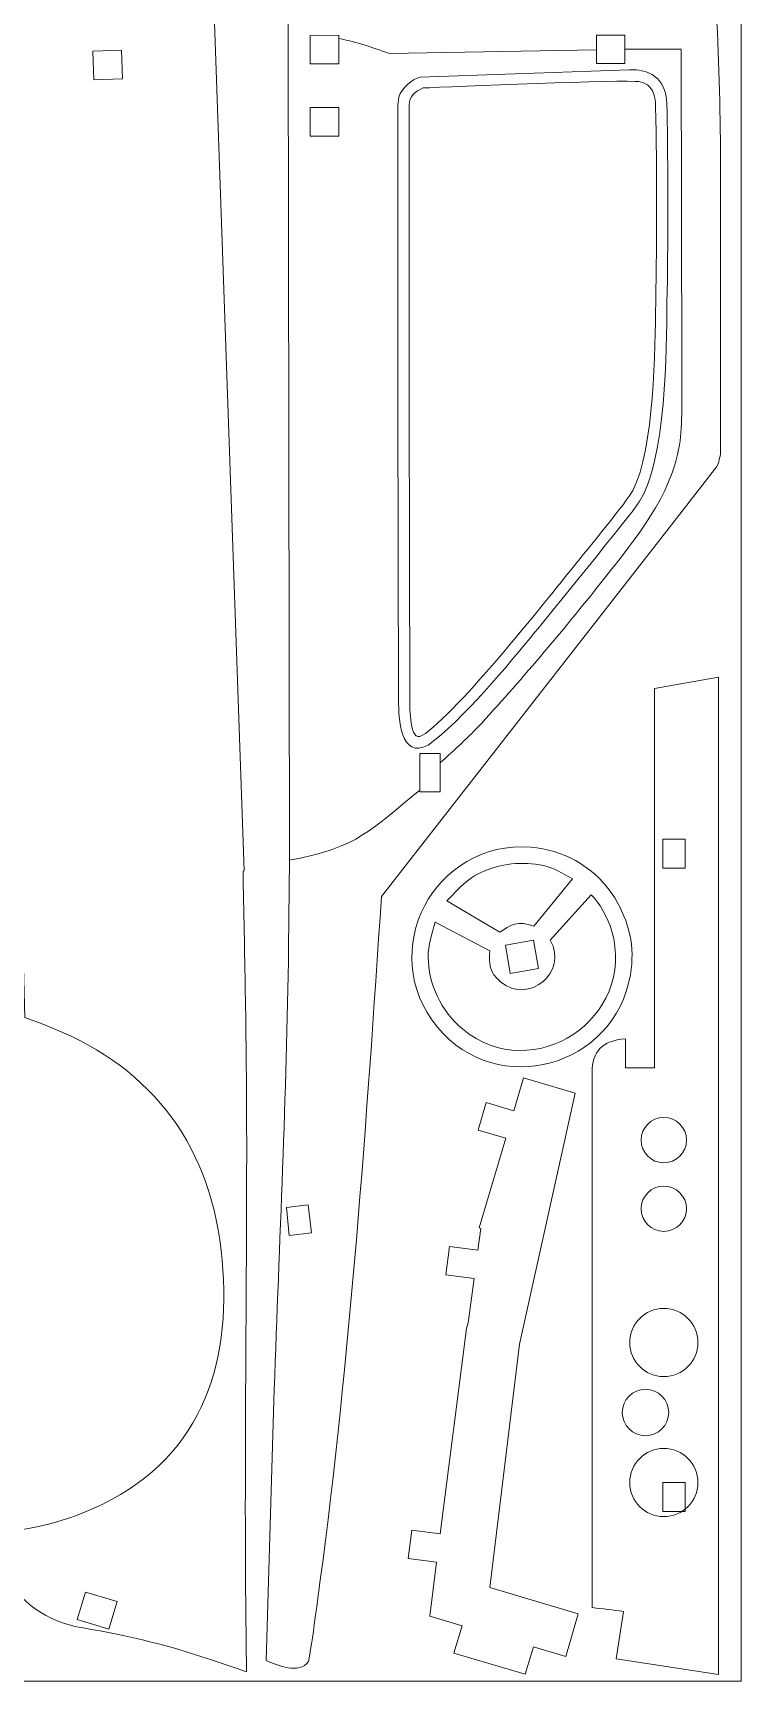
# Model space of a CAD drawing. Header units: centimetres. Extents: x -107 to 69, y -18 to 12.
# Drawn here: x -31.77 to -24.34, y -17.43 to -0.14 of the extents above; entities that cross this region are included whole.
import ezdxf

# ---------------------------------------------------------------- set-up
doc = ezdxf.new("R2010")
doc.units = ezdxf.units.CM
doc.header["$MEASUREMENT"] = 0
doc.layers.add('Camada 1', color=7, linetype='Continuous')

msp = doc.modelspace()

# ---------------------------------------------------------------- linework, layer by layer
at = {"layer": 'Camada 1', "color": 1, "lineweight": 0}
msp.add_lwpolyline([(-45.34275, -17.42933), (-24.34275, -17.42933), (-24.34275, 12.27067), (-45.34275, 12.27067), (-45.34275, -17.42933)], close=True, dxfattribs=at)
at = {"layer": 'Camada 1', "color": 250, "lineweight": 9}
for points, knots in [([(-28.11661, -9.19909), (-28.27163, -11.54339), (-28.44783, -14.06089), (-28.76199, -16.39667), (-28.76199, -16.39667), (-28.77396, -16.48562), (-28.86774, -17.20111), (-28.88306, -17.22454), (-28.88306, -17.22454), (-28.97496, -17.365), (-29.2086, -17.26183), (-29.32767, -17.21323), (-29.32767, -17.21323), (-29.32767, -17.21323), (-29.24125, -14.37172), (-29.24125, -14.37172), (-29.24125, -14.37172), (-29.18803, -12.82484), (-29.11278, -11.28432), (-29.09093, -9.7354), (-29.09093, -9.7354), (-29.09093, -9.7354), (-29.08217, -8.81556), (-29.08217, -8.81556), (-29.08217, -8.81556), (-29.08217, -8.81556), (-29.09466, -0.13449), (-29.09466, -0.13449), (-29.09466, -0.13449), (-29.09466, -0.13449), (-29.11139, 11.59908), (-29.11139, 11.59908), (-29.11139, 11.59908), (-28.80297, 11.66852), (-28.57265, 11.67234), (-28.42208, 11.3434), (-28.42208, 11.3434), (-28.36376, 11.21601), (-28.23672, 10.55221), (-28.20522, 10.40029), (-28.20522, 10.40029), (-28.0596, 9.69799), (-27.89983, 8.91748), (-27.78668, 8.20872), (-27.78668, 8.20872), (-27.73367, 7.87664), (-27.70251, 7.43598), (-27.5078, 7.15417), (-27.5078, 7.15417), (-26.91199, 6.3046), (-26.30005, 5.5084), (-25.64273, 4.70404), (-25.64273, 4.70404), (-25.37101, 4.37155), (-24.97556, 3.96867), (-24.85474, 3.53601), (-24.85474, 3.53601), (-24.85474, 3.53601), (-24.81606, 3.3887), (-24.81606, 3.3887), (-24.81606, 3.3887), (-24.81606, 3.3887), (-24.67405, 1.18707), (-24.67405, 1.18707), (-24.67405, 1.18707), (-24.67405, 1.18707), (-24.61076, 0.27258), (-24.61076, 0.27258), (-24.61076, 0.27258), (-24.58205, -0.25685), (-24.56218, -0.82245), (-24.55823, -1.35239), (-24.55823, -1.35239), (-24.55823, -1.35239), (-24.55784, -4.54563), (-24.55784, -4.54563), (-24.55784, -4.54563), (-24.56261, -4.58281), (-24.5773, -4.65257), (-24.59798, -4.68531), (-24.59798, -4.68531), (-24.59798, -4.68531), (-24.96082, -5.15567), (-24.96082, -5.15567), (-24.96082, -5.15567), (-24.96082, -5.15567), (-28.11661, -9.19909), (-28.11661, -9.19909)], [0, 0, 0, 0, 0.04347826, 0.04347826, 0.04347826, 0.04347826, 0.08695652, 0.08695652, 0.08695652, 0.08695652, 0.13043478, 0.13043478, 0.13043478, 0.13043478, 0.17391304, 0.17391304, 0.17391304, 0.17391304, 0.2173913, 0.2173913, 0.2173913, 0.2173913, 0.26086957, 0.26086957, 0.26086957, 0.26086957, 0.30434783, 0.30434783, 0.30434783, 0.30434783, 0.34782609, 0.34782609, 0.34782609, 0.34782609, 0.39130435, 0.39130435, 0.39130435, 0.39130435, 0.43478261, 0.43478261, 0.43478261, 0.43478261, 0.47826087, 0.47826087, 0.47826087, 0.47826087, 0.52173913, 0.52173913, 0.52173913, 0.52173913, 0.56521739, 0.56521739, 0.56521739, 0.56521739, 0.60869565, 0.60869565, 0.60869565, 0.60869565, 0.65217391, 0.65217391, 0.65217391, 0.65217391, 0.69565217, 0.69565217, 0.69565217, 0.69565217, 0.73913043, 0.73913043, 0.73913043, 0.73913043, 0.7826087, 0.7826087, 0.7826087, 0.7826087, 0.82608696, 0.82608696, 0.82608696, 0.82608696, 0.86956522, 0.86956522, 0.86956522, 0.86956522, 0.91304348, 0.91304348, 0.91304348, 0.91304348, 1, 1, 1, 1]), ([(-29.55883, -8.92971), (-29.55883, -8.92971), (-29.56893, -8.93006), (-29.56893, -8.93006), (-29.56893, -8.93006), (-29.55338, -9.77885), (-29.53386, -10.62235), (-29.53146, -11.47113), (-29.53146, -11.47113), (-29.52685, -13.10509), (-29.55294, -14.74324), (-29.54248, -16.37694), (-29.54248, -16.37694), (-29.54248, -16.37694), (-29.53328, -17.33127), (-29.53328, -17.33127), (-29.53328, -17.33127), (-30.06357, -17.14693), (-30.45912, -17.01973), (-31.01488, -16.91367), (-31.01488, -16.91367), (-31.30724, -16.85788), (-31.44, -16.85905), (-31.6851, -16.71267), (-31.6851, -16.71267), (-31.98351, -16.53444), (-32.17813, -16.19391), (-32.35465, -15.9096), (-32.35465, -15.9096), (-31.85461, -15.84044), (-31.51294, -15.80008), (-31.04719, -15.57574), (-31.04719, -15.57574), (-29.97056, -15.05716), (-29.66871, -14.03103), (-29.79883, -12.90802), (-29.79883, -12.90802), (-29.93364, -11.7446), (-30.58108, -10.94205), (-31.67703, -10.53525), (-31.67703, -10.53525), (-31.67703, -10.53525), (-31.85859, -10.46877), (-31.85859, -10.46877), (-31.85859, -10.46877), (-31.85859, -10.46877), (-32.19669, 2.20154), (-32.19669, 2.20154), (-32.19669, 2.20154), (-31.84677, 2.33509), (-31.65096, 2.40472), (-31.34964, 2.64454), (-31.34964, 2.64454), (-30.52635, 3.29976), (-30.33943, 4.3766), (-30.50965, 5.3668), (-30.50965, 5.3668), (-30.66669, 6.28036), (-31.16128, 6.83392), (-32.01853, 7.16802), (-32.01853, 7.16802), (-32.01853, 7.16802), (-32.2091, 7.24112), (-32.2091, 7.24112), (-32.2091, 7.24112), (-32.2091, 7.24112), (-32.16201, 10.92004), (-32.16201, 10.92004), (-32.16201, 10.92004), (-32.16201, 10.92004), (-30.27129, 11.4726), (-30.27129, 11.4726), (-30.27129, 11.4726), (-30.27129, 11.4726), (-29.55883, -8.92971), (-29.55883, -8.92971)], [0, 0, 0, 0, 0.05, 0.05, 0.05, 0.05, 0.1, 0.1, 0.1, 0.1, 0.15, 0.15, 0.15, 0.15, 0.2, 0.2, 0.2, 0.2, 0.25, 0.25, 0.25, 0.25, 0.3, 0.3, 0.3, 0.3, 0.35, 0.35, 0.35, 0.35, 0.4, 0.4, 0.4, 0.4, 0.45, 0.45, 0.45, 0.45, 0.5, 0.5, 0.5, 0.5, 0.55, 0.55, 0.55, 0.55, 0.6, 0.6, 0.6, 0.6, 0.65, 0.65, 0.65, 0.65, 0.7, 0.7, 0.7, 0.7, 0.75, 0.75, 0.75, 0.75, 0.8, 0.8, 0.8, 0.8, 0.85, 0.85, 0.85, 0.85, 0.9, 0.9, 0.9, 0.9, 1, 1, 1, 1]), ([(-28.77456, -0.16126), (-28.77456, -0.16126), (-28.86351, -0.16225), (-28.86351, -0.16225), (-28.86351, -0.16225), (-28.86351, -0.16225), (-28.86314, -0.46229), (-28.86314, -0.46229), (-28.86314, -0.46229), (-28.86314, -0.46229), (-28.56306, -0.46188), (-28.56306, -0.46188), (-28.56306, -0.46188), (-28.56306, -0.46188), (-28.56344, -0.16183), (-28.56344, -0.16183), (-28.56344, -0.16183), (-28.56344, -0.16183), (-28.77456, -0.16126), (-28.77456, -0.16126)], [0, 0, 0, 0, 0.16666667, 0.16666667, 0.16666667, 0.16666667, 0.33333333, 0.33333333, 0.33333333, 0.33333333, 0.5, 0.5, 0.5, 0.5, 0.66666667, 0.66666667, 0.66666667, 0.66666667, 1, 1, 1, 1]), ([(-25.56071, -0.30735), (-25.56071, -0.30735), (-25.56107, -0.15821), (-25.56107, -0.15821), (-25.56107, -0.15821), (-25.56107, -0.15821), (-25.8612, -0.15859), (-25.8612, -0.15859), (-25.8612, -0.15859), (-25.8612, -0.15859), (-25.86079, -0.45876), (-25.86079, -0.45876), (-25.86079, -0.45876), (-25.86079, -0.45876), (-25.5606, -0.45832), (-25.5606, -0.45832), (-25.5606, -0.45832), (-25.5606, -0.45832), (-25.56071, -0.30735), (-25.56071, -0.30735)], [0, 0, 0, 0, 0.16666667, 0.16666667, 0.16666667, 0.16666667, 0.33333333, 0.33333333, 0.33333333, 0.33333333, 0.5, 0.5, 0.5, 0.5, 0.66666667, 0.66666667, 0.66666667, 0.66666667, 1, 1, 1, 1]), ([(-30.83526, -0.61664), (-30.83526, -0.61664), (-30.84572, -0.31671), (-30.84572, -0.31671), (-30.84572, -0.31671), (-30.84572, -0.31671), (-31.14565, -0.32719), (-31.14565, -0.32719), (-31.14565, -0.32719), (-31.14565, -0.32719), (-31.13517, -0.62712), (-31.13517, -0.62712), (-31.13517, -0.62712), (-31.13517, -0.62712), (-30.83526, -0.61664), (-30.83526, -0.61664)], [0, 0, 0, 0, 0.2, 0.2, 0.2, 0.2, 0.4, 0.4, 0.4, 0.4, 0.6, 0.6, 0.6, 0.6, 1, 1, 1, 1]), ([(-27.67993, -0.71411), (-27.76374, -0.75321), (-27.82268, -0.79893), (-27.8267, -0.89404), (-27.8267, -0.89404), (-27.8267, -0.89404), (-27.82427, -4.01969), (-27.82427, -4.01969), (-27.82427, -4.01969), (-27.82427, -4.01969), (-27.81831, -7.14533), (-27.81831, -7.14533), (-27.81831, -7.14533), (-27.81787, -7.19818), (-27.82395, -7.59046), (-27.69137, -7.50971), (-27.69137, -7.50971), (-27.3305, -7.28994), (-26.29789, -5.98104), (-26.06548, -5.69332), (-26.06548, -5.69332), (-25.95948, -5.56209), (-25.5397, -5.05375), (-25.47929, -4.93815), (-25.47929, -4.93815), (-25.24866, -4.49675), (-25.24691, -3.44464), (-25.23857, -2.96667), (-25.23857, -2.96667), (-25.2262, -2.25843), (-25.22364, -1.61849), (-25.23994, -0.90845), (-25.23994, -0.90845), (-25.24273, -0.78667), (-25.2673, -0.67479), (-25.41466, -0.64781), (-25.41466, -0.64781), (-25.54492, -0.62397), (-27.39491, -0.70258), (-27.67993, -0.71411)], [0, 0, 0, 0, 0.09090909, 0.09090909, 0.09090909, 0.09090909, 0.18181818, 0.18181818, 0.18181818, 0.18181818, 0.27272727, 0.27272727, 0.27272727, 0.27272727, 0.36363636, 0.36363636, 0.36363636, 0.36363636, 0.45454545, 0.45454545, 0.45454545, 0.45454545, 0.54545455, 0.54545455, 0.54545455, 0.54545455, 0.63636364, 0.63636364, 0.63636364, 0.63636364, 0.72727273, 0.72727273, 0.72727273, 0.72727273, 0.81818182, 0.81818182, 0.81818182, 0.81818182, 1, 1, 1, 1]), ([(-28.56437, -0.91797), (-28.56437, -0.91797), (-28.86447, -0.91837), (-28.86447, -0.91837), (-28.86447, -0.91837), (-28.86447, -0.91837), (-28.86403, -1.21848), (-28.86403, -1.21848), (-28.86403, -1.21848), (-28.86403, -1.21848), (-28.56396, -1.21807), (-28.56396, -1.21807), (-28.56396, -1.21807), (-28.56396, -1.21807), (-28.56437, -0.91797), (-28.56437, -0.91797)], [0, 0, 0, 0, 0.2, 0.2, 0.2, 0.2, 0.4, 0.4, 0.4, 0.4, 0.6, 0.6, 0.6, 0.6, 1, 1, 1, 1]), ([(-25.65437, -17.19546), (-25.65437, -17.19546), (-24.57936, -17.36233), (-24.57936, -17.36233), (-24.57936, -17.36233), (-24.57936, -17.36233), (-24.57936, -6.89637), (-24.57936, -6.89637), (-24.57936, -6.89637), (-24.57936, -6.89637), (-25.25223, -7.01558), (-25.25223, -7.01558), (-25.25223, -7.01558), (-25.25223, -7.01558), (-25.25223, -10.995), (-25.25223, -10.995), (-25.25223, -10.995), (-25.25223, -10.995), (-25.55583, -10.995), (-25.55583, -10.995), (-25.55583, -10.995), (-25.55583, -10.995), (-25.55583, -10.6914), (-25.55583, -10.6914), (-25.55583, -10.6914), (-25.80169, -10.70752), (-25.90614, -10.8303), (-25.90614, -11.0417), (-25.90614, -11.0417), (-25.90614, -11.0417), (-25.90614, -16.65895), (-25.90614, -16.65895), (-25.90614, -16.65895), (-25.79607, -16.67132), (-25.68679, -16.68218), (-25.57733, -16.69917), (-25.57733, -16.69917), (-25.57733, -16.69917), (-25.65437, -17.19546), (-25.65437, -17.19546)], [0, 0, 0, 0, 0.09090909, 0.09090909, 0.09090909, 0.09090909, 0.18181818, 0.18181818, 0.18181818, 0.18181818, 0.27272727, 0.27272727, 0.27272727, 0.27272727, 0.36363636, 0.36363636, 0.36363636, 0.36363636, 0.45454545, 0.45454545, 0.45454545, 0.45454545, 0.54545455, 0.54545455, 0.54545455, 0.54545455, 0.63636364, 0.63636364, 0.63636364, 0.63636364, 0.72727273, 0.72727273, 0.72727273, 0.72727273, 0.81818182, 0.81818182, 0.81818182, 0.81818182, 1, 1, 1, 1]), ([(-27.5013, -7.79603), (-27.5013, -7.79603), (-27.50139, -7.69813), (-27.50139, -7.69813), (-27.50139, -7.69813), (-27.50139, -7.69813), (-27.71406, -7.69845), (-27.71406, -7.69845), (-27.71406, -7.69845), (-27.71406, -7.69845), (-27.71532, -8.09983), (-27.71532, -8.09983), (-27.71532, -8.09983), (-27.71532, -8.09983), (-27.50085, -8.09952), (-27.50085, -8.09952), (-27.50085, -8.09952), (-27.50085, -8.09952), (-27.5013, -7.79603), (-27.5013, -7.79603)], [0, 0, 0, 0, 0.16666667, 0.16666667, 0.16666667, 0.16666667, 0.33333333, 0.33333333, 0.33333333, 0.33333333, 0.5, 0.5, 0.5, 0.5, 0.66666667, 0.66666667, 0.66666667, 0.66666667, 1, 1, 1, 1]), ([(-25.66884, -9.21018), (-25.51787, -9.46611), (-25.45305, -9.71968), (-25.50383, -10.01786), (-25.50383, -10.01786), (-25.66994, -10.99336), (-26.90121, -11.32711), (-27.52936, -10.56701), (-27.52936, -10.56701), (-28.18103, -9.77844), (-27.56618, -8.59869), (-26.54657, -8.68085), (-26.54657, -8.68085), (-26.21525, -8.70755), (-25.91258, -8.87448), (-25.71527, -9.14238), (-25.71527, -9.14238), (-25.71527, -9.14238), (-25.66884, -9.21018), (-25.66884, -9.21018)], [0, 0, 0, 0, 0.16666667, 0.16666667, 0.16666667, 0.16666667, 0.33333333, 0.33333333, 0.33333333, 0.33333333, 0.5, 0.5, 0.5, 0.5, 0.66666667, 0.66666667, 0.66666667, 0.66666667, 1, 1, 1, 1]), ([(-24.93015, -8.59542), (-24.93015, -8.59542), (-24.93015, -8.89902), (-24.93015, -8.89902), (-24.93015, -8.89902), (-24.93015, -8.89902), (-25.16368, -8.89902), (-25.16368, -8.89902), (-25.16368, -8.89902), (-25.16368, -8.89902), (-25.16368, -8.59542), (-25.16368, -8.59542), (-25.16368, -8.59542), (-25.16368, -8.59542), (-24.93015, -8.59542), (-24.93015, -8.59542)], [0, 0, 0, 0, 0.2, 0.2, 0.2, 0.2, 0.4, 0.4, 0.4, 0.4, 0.6, 0.6, 0.6, 0.6, 1, 1, 1, 1]), ([(-26.11272, -9.01175), (-26.11272, -9.01175), (-26.51604, -9.51002), (-26.51604, -9.51002), (-26.51604, -9.51002), (-26.68382, -9.44535), (-26.76445, -9.49686), (-26.87499, -9.57331), (-26.87499, -9.57331), (-26.87499, -9.57331), (-27.42934, -9.24391), (-27.42934, -9.24391), (-27.42934, -9.24391), (-27.2563, -9.05957), (-27.16472, -8.95815), (-26.90977, -8.886), (-26.90977, -8.886), (-26.71116, -8.82979), (-26.45203, -8.83456), (-26.26483, -8.92753), (-26.26483, -8.92753), (-26.26483, -8.92753), (-26.11272, -9.01175), (-26.11272, -9.01175)], [0, 0, 0, 0, 0.14285714, 0.14285714, 0.14285714, 0.14285714, 0.28571429, 0.28571429, 0.28571429, 0.28571429, 0.42857143, 0.42857143, 0.42857143, 0.42857143, 0.57142857, 0.57142857, 0.57142857, 0.57142857, 0.71428571, 0.71428571, 0.71428571, 0.71428571, 1, 1, 1, 1]), ([(-26.34524, -9.65633), (-26.34524, -9.65633), (-25.91689, -9.17881), (-25.91689, -9.17881), (-25.91689, -9.17881), (-25.82954, -9.25529), (-25.73392, -9.4371), (-25.70052, -9.55207), (-25.70052, -9.55207), (-25.4321, -10.47589), (-26.52504, -11.19863), (-27.26688, -10.58679), (-27.26688, -10.58679), (-27.49088, -10.40205), (-27.62229, -10.11963), (-27.62649, -9.82969), (-27.62649, -9.82969), (-27.6282, -9.71207), (-27.58492, -9.58234), (-27.55421, -9.46751), (-27.55421, -9.46751), (-27.55421, -9.46751), (-26.98026, -9.7683), (-26.98026, -9.7683), (-26.98026, -9.7683), (-26.98635, -9.89695), (-26.98786, -9.99252), (-26.86779, -10.09252), (-26.86779, -10.09252), (-26.57395, -10.33726), (-26.15252, -9.99409), (-26.34524, -9.65633)], [0, 0, 0, 0, 0.11111111, 0.11111111, 0.11111111, 0.11111111, 0.22222222, 0.22222222, 0.22222222, 0.22222222, 0.33333333, 0.33333333, 0.33333333, 0.33333333, 0.44444444, 0.44444444, 0.44444444, 0.44444444, 0.55555556, 0.55555556, 0.55555556, 0.55555556, 0.66666667, 0.66666667, 0.66666667, 0.66666667, 0.77777778, 0.77777778, 0.77777778, 0.77777778, 1, 1, 1, 1]), ([(-26.81637, -9.70826), (-26.81637, -9.70826), (-26.76425, -10.0038), (-26.76425, -10.0038), (-26.76425, -10.0038), (-26.76425, -10.0038), (-26.46871, -9.95169), (-26.46871, -9.95169), (-26.46871, -9.95169), (-26.46871, -9.95169), (-26.52082, -9.65614), (-26.52082, -9.65614), (-26.52082, -9.65614), (-26.52082, -9.65614), (-26.81637, -9.70826), (-26.81637, -9.70826)], [0, 0, 0, 0, 0.2, 0.2, 0.2, 0.2, 0.4, 0.4, 0.4, 0.4, 0.6, 0.6, 0.6, 0.6, 1, 1, 1, 1]), ([(-26.72735, -11.44559), (-26.72735, -11.44559), (-26.62404, -11.10054), (-26.62404, -11.10054), (-26.62404, -11.10054), (-26.62404, -11.10054), (-26.08326, -11.26021), (-26.08326, -11.26021), (-26.08326, -11.26021), (-26.08326, -11.26021), (-26.66923, -13.89359), (-26.66923, -13.89359), (-26.66923, -13.89359), (-26.66923, -13.89359), (-26.97795, -16.44956), (-26.97795, -16.44956), (-26.97795, -16.44956), (-26.97795, -16.44956), (-26.05053, -16.72339), (-26.05053, -16.72339), (-26.05053, -16.72339), (-26.05053, -16.72339), (-26.18257, -17.17059), (-26.18257, -17.17059), (-26.18257, -17.17059), (-26.18257, -17.17059), (-26.52223, -17.07031), (-26.52223, -17.07031), (-26.52223, -17.07031), (-26.52223, -17.07031), (-26.60722, -17.35813), (-26.60722, -17.35813), (-26.60722, -17.35813), (-26.60722, -17.35813), (-27.35536, -17.13723), (-27.35536, -17.13723), (-27.35536, -17.13723), (-27.35536, -17.13723), (-27.27037, -16.84941), (-27.27037, -16.84941), (-27.27037, -16.84941), (-27.27037, -16.84941), (-27.61007, -16.74912), (-27.61007, -16.74912), (-27.61007, -16.74912), (-27.61007, -16.74912), (-27.53734, -16.18223), (-27.53734, -16.18223), (-27.53734, -16.18223), (-27.53734, -16.18223), (-27.83497, -16.14402), (-27.83497, -16.14402), (-27.83497, -16.14402), (-27.83497, -16.14402), (-27.79679, -15.84635), (-27.79679, -15.84635), (-27.79679, -15.84635), (-27.79679, -15.84635), (-27.49913, -15.88455), (-27.49913, -15.88455), (-27.49913, -15.88455), (-27.49913, -15.88455), (-27.22272, -13.73017), (-27.22272, -13.73017), (-27.22272, -13.73017), (-27.22272, -13.73017), (-27.20495, -13.66997), (-27.20495, -13.66997), (-27.20495, -13.66997), (-27.20495, -13.66997), (-27.14356, -13.20676), (-27.14356, -13.20676), (-27.14356, -13.20676), (-27.14356, -13.20676), (-27.44105, -13.16732), (-27.44105, -13.16732), (-27.44105, -13.16732), (-27.44105, -13.16732), (-27.40164, -12.86982), (-27.40164, -12.86982), (-27.40164, -12.86982), (-27.40164, -12.86982), (-27.10412, -12.90926), (-27.10412, -12.90926), (-27.10412, -12.90926), (-27.10412, -12.90926), (-27.07381, -12.68044), (-27.07381, -12.68044), (-27.07381, -12.68044), (-27.07381, -12.68044), (-27.09049, -12.67552), (-27.09049, -12.67552), (-27.09049, -12.67552), (-27.09049, -12.67552), (-26.81233, -11.73341), (-26.81233, -11.73341), (-26.81233, -11.73341), (-26.81233, -11.73341), (-27.10159, -11.648), (-27.10159, -11.648), (-27.10159, -11.648), (-27.10159, -11.648), (-27.01661, -11.36018), (-27.01661, -11.36018), (-27.01661, -11.36018), (-27.01661, -11.36018), (-26.72735, -11.44559), (-26.72735, -11.44559)], [0, 0, 0, 0, 0.03571429, 0.03571429, 0.03571429, 0.03571429, 0.07142857, 0.07142857, 0.07142857, 0.07142857, 0.10714286, 0.10714286, 0.10714286, 0.10714286, 0.14285714, 0.14285714, 0.14285714, 0.14285714, 0.17857143, 0.17857143, 0.17857143, 0.17857143, 0.21428571, 0.21428571, 0.21428571, 0.21428571, 0.25, 0.25, 0.25, 0.25, 0.28571429, 0.28571429, 0.28571429, 0.28571429, 0.32142857, 0.32142857, 0.32142857, 0.32142857, 0.35714286, 0.35714286, 0.35714286, 0.35714286, 0.39285714, 0.39285714, 0.39285714, 0.39285714, 0.42857143, 0.42857143, 0.42857143, 0.42857143, 0.46428571, 0.46428571, 0.46428571, 0.46428571, 0.5, 0.5, 0.5, 0.5, 0.53571429, 0.53571429, 0.53571429, 0.53571429, 0.57142857, 0.57142857, 0.57142857, 0.57142857, 0.60714286, 0.60714286, 0.60714286, 0.60714286, 0.64285714, 0.64285714, 0.64285714, 0.64285714, 0.67857143, 0.67857143, 0.67857143, 0.67857143, 0.71428571, 0.71428571, 0.71428571, 0.71428571, 0.75, 0.75, 0.75, 0.75, 0.78571429, 0.78571429, 0.78571429, 0.78571429, 0.82142857, 0.82142857, 0.82142857, 0.82142857, 0.85714286, 0.85714286, 0.85714286, 0.85714286, 0.89285714, 0.89285714, 0.89285714, 0.89285714, 0.92857143, 0.92857143, 0.92857143, 0.92857143, 1, 1, 1, 1]), ([(-29.11458, -12.45992), (-29.11458, -12.45992), (-29.08452, -12.75422), (-29.08452, -12.75422), (-29.08452, -12.75422), (-29.08452, -12.75422), (-28.85202, -12.728), (-28.85202, -12.728), (-28.85202, -12.728), (-28.85202, -12.728), (-28.88467, -12.43409), (-28.88467, -12.43409), (-28.88467, -12.43409), (-28.88467, -12.43409), (-29.11458, -12.45992), (-29.11458, -12.45992)], [0, 0, 0, 0, 0.2, 0.2, 0.2, 0.2, 0.4, 0.4, 0.4, 0.4, 0.6, 0.6, 0.6, 0.6, 1, 1, 1, 1]), ([(-25.16341, -15.34665), (-25.16341, -15.34665), (-24.92987, -15.34665), (-24.92987, -15.34665), (-24.92987, -15.34665), (-24.92987, -15.34665), (-24.92987, -15.65025), (-24.92987, -15.65025), (-24.92987, -15.65025), (-24.92987, -15.65025), (-25.16341, -15.65025), (-25.16341, -15.65025), (-25.16341, -15.65025), (-25.16341, -15.65025), (-25.16341, -15.34665), (-25.16341, -15.34665)], [0, 0, 0, 0, 0.2, 0.2, 0.2, 0.2, 0.4, 0.4, 0.4, 0.4, 0.6, 0.6, 0.6, 0.6, 1, 1, 1, 1]), ([(-31.30803, -16.7852), (-31.30803, -16.7852), (-30.97612, -16.88422), (-30.97612, -16.88422), (-30.97612, -16.88422), (-30.97612, -16.88422), (-30.89035, -16.59631), (-30.89035, -16.59631), (-30.89035, -16.59631), (-30.89035, -16.59631), (-31.22218, -16.49731), (-31.22218, -16.49731), (-31.22218, -16.49731), (-31.22218, -16.49731), (-31.30803, -16.7852), (-31.30803, -16.7852)], [0, 0, 0, 0, 0.2, 0.2, 0.2, 0.2, 0.4, 0.4, 0.4, 0.4, 0.6, 0.6, 0.6, 0.6, 1, 1, 1, 1])]:
    msp.add_open_spline(points, degree=3, knots=knots, dxfattribs=at)
at = {"layer": 'Camada 1', "color": 140, "lineweight": 9}
for points in [[(-28.56348, -0.19497), (-28.34913, -0.23945), (-28.24281, -0.27717), (-28.03256, -0.35393)], [(-28.03248, -0.35382), (-28.03248, -0.35382), (-25.861, -0.31299), (-25.861, -0.31299)], [(-27.71535, -8.08084), (-28.20954, -8.48512), (-28.36112, -8.68849), (-29.08217, -8.81556)]]:
    msp.add_open_spline(points, degree=3, dxfattribs=at)
for points, knots in [([(-25.56071, -0.30735), (-25.56071, -0.30735), (-24.97259, -0.30649), (-24.97259, -0.30649), (-24.97259, -0.30649), (-24.97259, -0.30649), (-24.96496, -3.72471), (-24.96496, -3.72471), (-24.96496, -3.72471), (-24.96586, -3.92157), (-24.95572, -4.2525), (-24.98885, -4.45793), (-24.98885, -4.45793), (-25.07666, -5.00239), (-25.44606, -5.43773), (-25.77612, -5.85748), (-25.77612, -5.85748), (-26.17208, -6.36103), (-26.63461, -6.9102), (-27.0641, -7.37757), (-27.0641, -7.37757), (-27.20209, -7.52771), (-27.35043, -7.65822), (-27.5013, -7.79603)], [0, 0, 0, 0, 0.14285714, 0.14285714, 0.14285714, 0.14285714, 0.28571429, 0.28571429, 0.28571429, 0.28571429, 0.42857143, 0.42857143, 0.42857143, 0.42857143, 0.57142857, 0.57142857, 0.57142857, 0.57142857, 0.71428571, 0.71428571, 0.71428571, 0.71428571, 1, 1, 1, 1]), ([(-27.62605, -7.60873), (-27.27344, -7.3551), (-26.77918, -6.75934), (-26.50622, -6.4246), (-26.50622, -6.4246), (-26.39548, -6.28878), (-25.49176, -5.18275), (-25.41053, -5.05609), (-25.41053, -5.05609), (-25.12518, -4.61117), (-25.12859, -3.46224), (-25.12001, -2.96951), (-25.12001, -2.96951), (-25.10872, -2.32065), (-25.10641, -1.70255), (-25.11798, -1.05345), (-25.11798, -1.05345), (-25.12129, -0.86706), (-25.09984, -0.64732), (-25.31442, -0.55549), (-25.31442, -0.55549), (-25.37785, -0.52835), (-25.44767, -0.52131), (-25.51602, -0.52223), (-25.51602, -0.52223), (-25.51602, -0.52223), (-27.70885, -0.59893), (-27.70885, -0.59893), (-27.70885, -0.59893), (-27.78921, -0.62027), (-27.9033, -0.7089), (-27.93353, -0.80953), (-27.93353, -0.80953), (-27.93353, -0.80953), (-27.9453, -0.894), (-27.9453, -0.894), (-27.9453, -0.894), (-27.9453, -0.894), (-27.9429, -4.01979), (-27.9429, -4.01979), (-27.9429, -4.01979), (-27.9429, -4.01979), (-27.93691, -7.14559), (-27.93691, -7.14559), (-27.93691, -7.14559), (-27.9359, -7.31956), (-27.918, -7.76836), (-27.62605, -7.60873)], [0, 0, 0, 0, 0.07692308, 0.07692308, 0.07692308, 0.07692308, 0.15384615, 0.15384615, 0.15384615, 0.15384615, 0.23076923, 0.23076923, 0.23076923, 0.23076923, 0.30769231, 0.30769231, 0.30769231, 0.30769231, 0.38461538, 0.38461538, 0.38461538, 0.38461538, 0.46153846, 0.46153846, 0.46153846, 0.46153846, 0.53846154, 0.53846154, 0.53846154, 0.53846154, 0.61538462, 0.61538462, 0.61538462, 0.61538462, 0.69230769, 0.69230769, 0.69230769, 0.69230769, 0.76923077, 0.76923077, 0.76923077, 0.76923077, 0.84615385, 0.84615385, 0.84615385, 0.84615385, 1, 1, 1, 1]), ([(-25.15321, -11.51534), (-25.28472, -11.51534), (-25.39133, -11.62195), (-25.39133, -11.75347), (-25.39133, -11.75347), (-25.39134, -11.88499), (-25.28472, -11.9916), (-25.15321, -11.9916), (-25.15321, -11.9916), (-25.02169, -11.9916), (-24.91509, -11.88499), (-24.91509, -11.75347), (-24.91509, -11.75347), (-24.91507, -11.62196), (-25.02169, -11.51534), (-25.15321, -11.51534)], [0, 0, 0, 0, 0.2, 0.2, 0.2, 0.2, 0.4, 0.4, 0.4, 0.4, 0.6, 0.6, 0.6, 0.6, 1, 1, 1, 1]), ([(-25.15321, -12.23534), (-25.28472, -12.23534), (-25.39133, -12.34195), (-25.39133, -12.47347), (-25.39133, -12.47347), (-25.39134, -12.60499), (-25.28472, -12.7116), (-25.15321, -12.7116), (-25.15321, -12.7116), (-25.02169, -12.7116), (-24.91509, -12.60499), (-24.91509, -12.47347), (-24.91509, -12.47347), (-24.91507, -12.34196), (-25.02169, -12.23534), (-25.15321, -12.23534)], [0, 0, 0, 0, 0.2, 0.2, 0.2, 0.2, 0.4, 0.4, 0.4, 0.4, 0.6, 0.6, 0.6, 0.6, 1, 1, 1, 1]), ([(-25.15321, -13.51958), (-25.3509, -13.51958), (-25.51115, -13.67984), (-25.51115, -13.87753), (-25.51115, -13.87753), (-25.51116, -14.07522), (-25.3509, -14.23548), (-25.15321, -14.23548), (-25.15321, -14.23548), (-24.95551, -14.23548), (-24.79527, -14.07522), (-24.79527, -13.87753), (-24.79527, -13.87753), (-24.79525, -13.67984), (-24.95551, -13.51958), (-25.15321, -13.51958)], [0, 0, 0, 0, 0.2, 0.2, 0.2, 0.2, 0.4, 0.4, 0.4, 0.4, 0.6, 0.6, 0.6, 0.6, 1, 1, 1, 1]), ([(-25.34561, -14.36847), (-25.48014, -14.36847), (-25.58921, -14.47754), (-25.58921, -14.61208), (-25.58921, -14.61208), (-25.58922, -14.74663), (-25.48014, -14.8557), (-25.34561, -14.8557), (-25.34561, -14.8557), (-25.21107, -14.8557), (-25.102, -14.74663), (-25.102, -14.61208), (-25.102, -14.61208), (-25.10199, -14.47754), (-25.21107, -14.36847), (-25.34561, -14.36847)], [0, 0, 0, 0, 0.2, 0.2, 0.2, 0.2, 0.4, 0.4, 0.4, 0.4, 0.6, 0.6, 0.6, 0.6, 1, 1, 1, 1]), ([(-25.15321, -14.98872), (-25.3509, -14.98872), (-25.51115, -15.14896), (-25.51115, -15.34665), (-25.51115, -15.34665), (-25.51116, -15.54435), (-25.3509, -15.7046), (-25.15321, -15.70461), (-25.15321, -15.70461), (-24.95551, -15.70461), (-24.79527, -15.54435), (-24.79527, -15.34666), (-24.79527, -15.34666), (-24.79525, -15.14898), (-24.95551, -14.98872), (-25.15321, -14.98872)], [0, 0, 0, 0, 0.2, 0.2, 0.2, 0.2, 0.4, 0.4, 0.4, 0.4, 0.6, 0.6, 0.6, 0.6, 1, 1, 1, 1])]:
    msp.add_open_spline(points, degree=3, knots=knots, dxfattribs=at)

doc.saveas('drawing.dxf')
